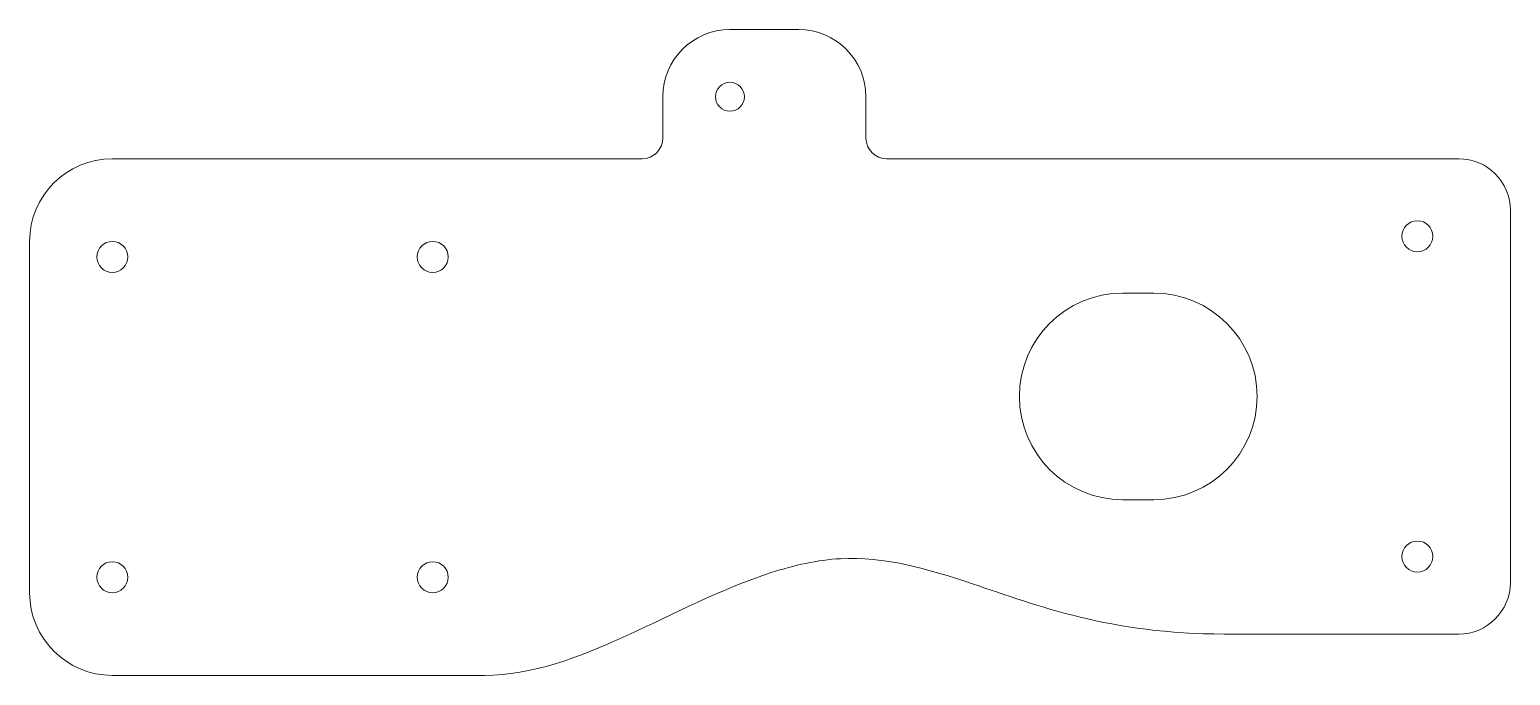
# Model space of a CAD drawing. Header units: millimetres. Extents: x 96 to 240, y 0 to 63.
import ezdxf

# ---------------------------------------------------------------- set-up
doc = ezdxf.new("R2010")
doc.units = ezdxf.units.MM

msp = doc.modelspace()

# ---------------------------------------------------------------- linework, layer by layer
at = {"color": 7, "linetype": 'Continuous', "lineweight": 15}
for p, q in [((164, 62.5), (170.66, 62.5)), ((157.5, 52), (157.5, 56)), ((177.16, 56), (177.16, 52)), ((155.5, 50), (104.25, 50)), ((234.5, 50), (179.16, 50)), ((239.5, 45), (239.5, 9)), ((96.25, 42), (96.25, 8)), ((205, 37), (202, 37)), ((202, 17), (205, 17)), ((234.5, 4), (211.84, 4)), ((104.25, 0), (140.24, 0))]:
    msp.add_line(p, q, dxfattribs=at)
for centre, radius in [((164, 56), 1.4), ((230.5, 42.5), 1.5), ((104.25, 40.5), 1.5), ((135.25, 40.5), 1.5), ((230.5, 11.5), 1.5), ((104.25, 9.5), 1.5), ((135.25, 9.5), 1.5)]:
    msp.add_circle(centre, radius, dxfattribs=at)
for centre, radius, start, end in [((164, 56), 6.5, 90, 180), ((170.66, 56), 6.5, 0, 90), ((155.5, 52), 2, 270, 0), ((179.16, 52), 2, 180, 270), ((104.25, 42), 8, 90, 180), ((234.5, 45), 5, 0, 90), ((202, 27), 10, 90, 270), ((205, 27), 10, 270, 90), ((234.5, 9), 5, 270, 0), ((104.25, 8), 8, 180, 270)]:
    msp.add_arc(centre, radius, start, end, dxfattribs=at)
msp.add_open_spline([(211.84, 4), (200.8, 4), (188.87, 8.67), (176.76, 12.15), (160.49, 8.45), (149.38, 0), (140.24, 0)], degree=3, knots=[0, 0, 0, 0, 0.272978, 0.464729, 0.565386, 1, 1, 1, 1], dxfattribs=at)

doc.saveas('drawing.dxf')
